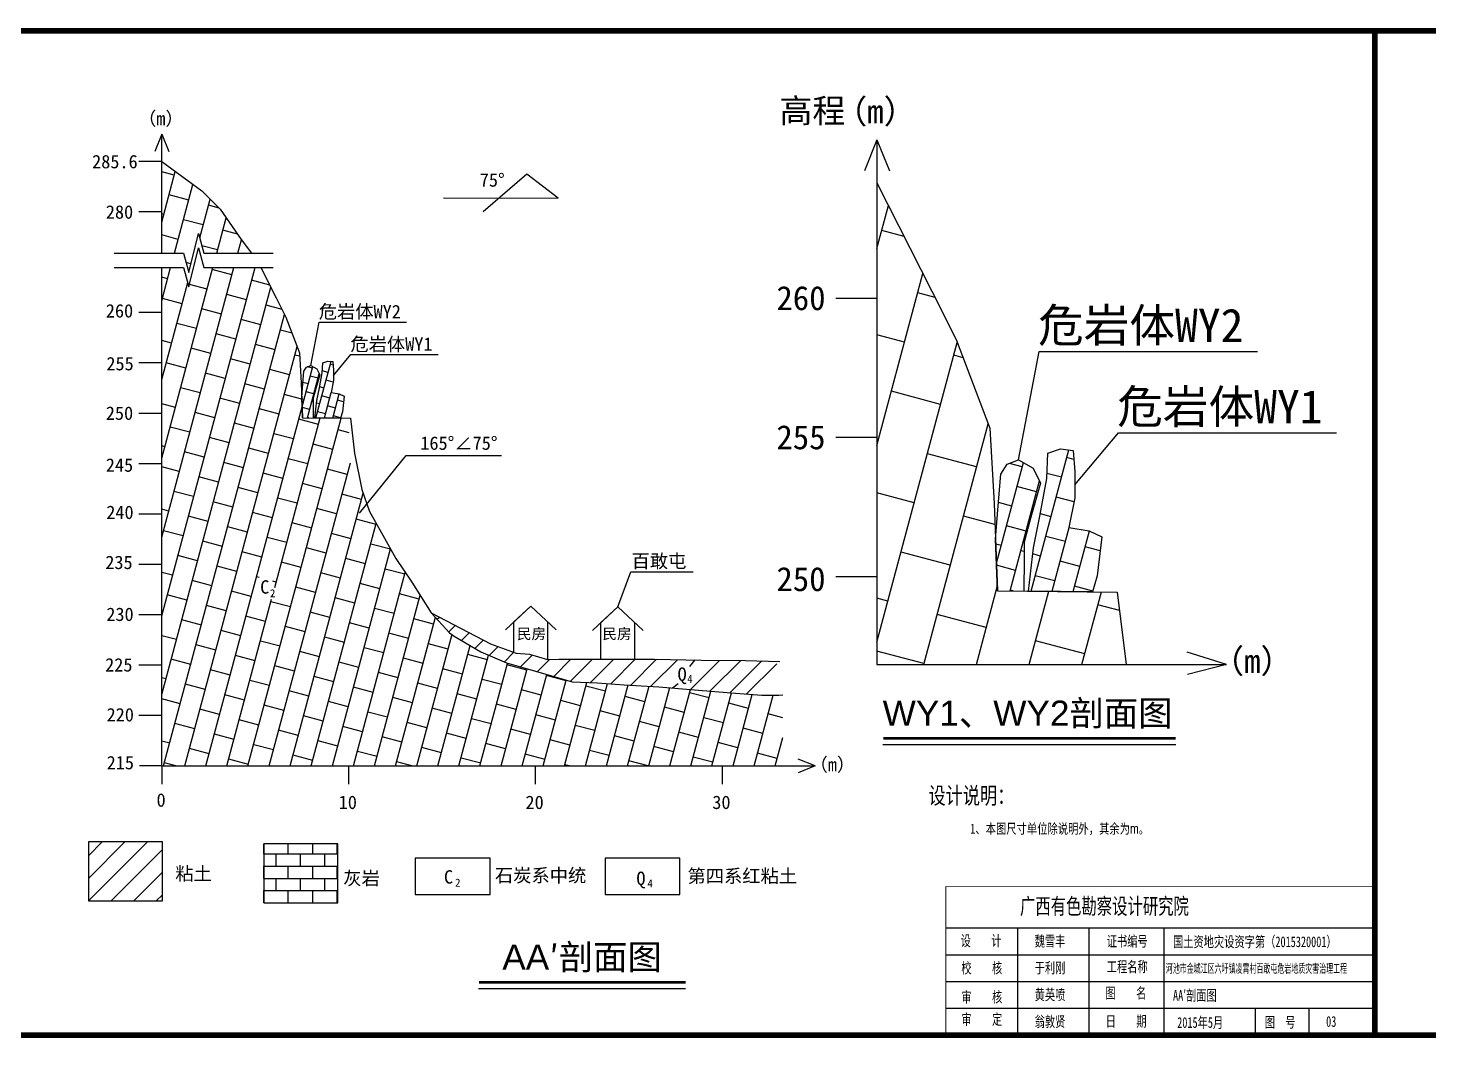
# Model space of a CAD drawing. Header units: millimetres. Extents: x 14677 to 18404, y 11255 to 11716.
# Drawn here: x 15932.9 to 16350, y 11255.1 to 11555.8 of the extents above; entities that cross this region are included whole.
import ezdxf
from ezdxf.enums import TextEntityAlignment as Align

# ---------------------------------------------------------------- set-up
doc = ezdxf.new("R2010")
doc.units = ezdxf.units.MM
for name, color, linetype in [('GiCAD_BoSu', 7, 'Continuous'), ('GICAD_POUMIAN', 7, 'Continuous'), ('GICAD_WXP', 4, 'Continuous'), ('岩性', 7, 'Continuous'), ('放线基准点', 7, 'Continuous'), ('民房', 7, 'Continuous')]:
    doc.layers.add(name, color=color, linetype=linetype)
doc.styles.add('BG_ST', font='SIMSUN.TTF', dxfattribs={"width": 0.75})
doc.styles.get("Standard").update_dxf_attribs({"font": 'SIMSUN.TTF'})
doc.styles.add('宋', font='SIMSUN.TTF')
pattern_1 = [(75, (0, 0), (-2.34353697, 0.62794884), []), (165, (0, 0), (-2.9714858, -1.71558813), [2.426208, -2.426208])]
pattern_2 = [(75, (-23814.9824, -17211.202), (-5.8588424, 1.5698721), []), (165, (-23814.9824, -17211.202), (-7.4287145, -4.2889703), [6.06552, -6.06552])]

msp = doc.modelspace()

# ---------------------------------------------------------------- hatches: boundary and pattern name
h = msp.add_hatch()
h.set_pattern_fill('AR-B816', color=256, scale=5, angle=75, style=0)
h.set_pattern_definition([(75, (0, 0), (-5.8588424, 1.5698721), []), (165, (0, 0), (-7.4287145, -4.2889703), [6.06552, -6.06552])])
h.paths.add_polyline_path([(15990.057, 11501.9), (15984.633, 11507.32), (15972.678, 11516.107), (15972.678, 11488.815), (15979.195, 11488.815), (15980.748, 11483.02), (15983.642, 11494.611), (15985.195, 11488.815), (15999.415, 11488.815), (15996.317, 11492.909)])
h.paths.add_polyline_path([(16042.424, 11397.843), (16038.502, 11404.859), (16034.579, 11411.874), (16032.308, 11418.476), (16027.972, 11428.38), (16028.859, 11439.642), (16016.93, 11439.781), (16014.586, 11439.794), (16014.202, 11450.168), (16013.695, 11459.166), (16009.743, 11469.588), (16006.785, 11475.478), (16002.179, 11484.565), (15992.54, 11484.565), (15985.195, 11484.565), (15983.484, 11489.729), (15980.748, 11478.77), (15979.195, 11484.565), (15972.678, 11484.474), (15972.678, 11360.308), (15972.678, 11336.107), (16157.632, 11336.107), (16157.632, 11357.281), (16156.441, 11357.172), (16151.314, 11357.172), (16142.272, 11357.931), (16131.327, 11358.811), (16120.719, 11359.717), (16110.348, 11360.313), (16102.309, 11360.905), (16094.926, 11361.131), (16082.489, 11364.753), (16075.659, 11366.62), (16067.881, 11369.964), (16061.933, 11373.455), (16061.397, 11373.77), (16058.143, 11376.03), (16052.954, 11381.75), (16047.173, 11390.828)])
h.paths.add_polyline_path([(16004.325, 11385.76), (16007.176, 11385.76), (16007.176, 11389.209), (16004.325, 11389.209)], flags=16)
h.paths.add_polyline_path([(16001.028, 11386.445), (16005.801, 11386.445), (16005.801, 11392.26), (16001.028, 11392.26)], flags=16)
h = msp.add_hatch()
h.set_pattern_fill('AR-B816', color=256, scale=12.5, angle=75, style=0)
h.set_pattern_definition([(75, (-24869.223, -16232.222), (-14.647106, 3.9246802), []), (165, (-24869.223, -16232.222), (-18.5717863, -10.722426), [15.1638, -15.1638])])
h.paths.add_polyline_path([(16185.634, 11366.295), (16259.787, 11366.295), (16257.166, 11387.903), (16221.483, 11388.284), (16220.522, 11414.217), (16219.254, 11436.712), (16209.194, 11463.13), (16201.981, 11477.494), (16185.634, 11509.74)])
h = msp.add_hatch()
h.set_pattern_fill('AR-B816', color=256, scale=2, angle=75, style=0)
h.set_pattern_definition(pattern_1)
h.paths.add_polyline_path([(16019.742, 11452.6), (16018.866, 11454.392), (16017.113, 11455.387), (16015.759, 11454.869), (16015.002, 11453.675), (16014.684, 11449.893), (16014.365, 11445.952), (16014.586, 11439.794), (16017.728, 11439.761), (16017.77, 11443.682), (16017.791, 11445.594), (16018.587, 11448.54)])
h = msp.add_hatch()
h.set_pattern_fill('AR-B816', color=256, scale=2, angle=75, style=0)
h.set_pattern_definition(pattern_1)
h.paths.add_polyline_path([(16027.038, 11446.228), (16025.519, 11446.943), (16023.115, 11447.311), (16023.817, 11450.87), (16023.82, 11453.957), (16023.597, 11456.503), (16022.122, 11456.682), (16020.602, 11456.19), (16020.468, 11453.152), (16019.663, 11448.685), (16018.903, 11444.888), (16018.277, 11439.755), (16025.921, 11439.673), (16026.457, 11441.583)])
h = msp.add_hatch()
h.set_pattern_fill('AR-B816', color=256, scale=5, angle=75, style=0)
h.set_pattern_definition(pattern_2)
h.paths.add_polyline_path([(16232.276, 11401.019), (16230.709, 11388.185), (16249.82, 11387.981), (16251.16, 11392.754), (16252.613, 11404.369), (16248.814, 11406.156), (16242.804, 11407.076), (16244.559, 11415.973), (16244.568, 11423.689), (16244.009, 11430.055), (16240.321, 11430.502), (16236.522, 11429.273), (16236.187, 11421.679), (16234.175, 11410.511)])
h = msp.add_hatch()
h.set_pattern_fill('AR-B816', color=256, scale=5, angle=75, style=0)
h.set_pattern_definition(pattern_2)
h.paths.add_polyline_path([(16231.486, 11410.147), (16234.373, 11420.298), (16232.183, 11424.777), (16227.801, 11427.265), (16224.415, 11425.971), (16222.523, 11422.986), (16221.727, 11413.531), (16220.93, 11403.678), (16221.483, 11388.284), (16229.338, 11388.2), (16229.443, 11398.003), (16229.494, 11402.783)])
at = {"layer": '放线基准点'}
h = msp.add_hatch(dxfattribs=at)
h.set_pattern_fill('ANSI31', color=0, scale=3, style=0)
h.set_pattern_definition([(45, (15950.8707, 11295.911), (-3.3676, 3.3676), [])])
h.paths.add_polyline_path([(15950.871, 11313.477), (15950.871, 11295.911), (15972.942, 11295.911), (15972.942, 11313.477)])
h = msp.add_hatch(dxfattribs=at)
h.set_pattern_fill('AR-B816', color=0, scale=3, style=0)
h.set_pattern_definition([(0, (16003.0773, 11295.3393), (0, 3.6393), []), (90, (16003.0773, 11295.3393), (-3.6393, 3.6393), [3.6393, -3.6393])])
h.paths.add_polyline_path([(16003.077, 11312.905), (16003.077, 11295.339), (16025.149, 11295.339), (16025.149, 11312.905)])

# ---------------------------------------------------------------- linework, layer by layer
for p, q in [((16187.377, 11342.506), (16274.606, 11342.506)), ((16067.038, 11269.878), (16128.638, 11269.878))]:
    msp.add_line(p, q)
at = {"color": 7}
for p, q in [((16206.17, 11287.891), (16333.866, 11287.891)), ((16206.17, 11279.91), (16333.866, 11279.91)), ((16206.17, 11271.929), (16333.866, 11271.929)), ((16206.17, 11271.929), (16248.735, 11271.929)), ((16206.17, 11263.948), (16333.866, 11263.948)), ((16206.17, 11255.967), (16333.866, 11255.967))]:
    msp.add_line(p, q, dxfattribs=at)
for points in [[(16185.634, 11522.559), (16185.634, 11366.295)], [(15972.678, 11516.107), (15972.678, 11516.107), (15965.896, 11516.107)], [(15972.678, 11501.107), (15972.678, 11501.107), (15965.896, 11501.107)], [(15958.49, 11488.815), (15979.195, 11488.815), (15980.748, 11483.02), (15983.642, 11494.611), (15985.195, 11488.815), (16005.9, 11488.815)], [(15958.49, 11484.565), (15979.195, 11484.565), (15980.748, 11478.77), (15983.642, 11490.361), (15985.195, 11484.565), (16005.9, 11484.565)], [(16185.634, 11475.33), (16185.634, 11475.33), (16173.426, 11475.33)], [(15972.678, 11471.107), (15972.678, 11471.107), (15965.896, 11471.107)], [(15972.678, 11456.107), (15972.678, 11456.107), (15965.896, 11456.107)], [(16014.586, 11439.794), (16014.365, 11445.952), (16014.684, 11449.893), (16015.002, 11453.675), (16015.759, 11454.869), (16017.113, 11455.387), (16018.866, 11454.392), (16019.742, 11452.6), (16018.587, 11448.54), (16017.791, 11445.594), (16017.77, 11443.682), (16017.728, 11439.761)], [(16018.277, 11439.755), (16018.903, 11444.888), (16019.663, 11448.685), (16020.468, 11453.152), (16020.602, 11456.19), (16022.122, 11456.682), (16023.597, 11456.503), (16023.82, 11453.957), (16023.817, 11450.87), (16023.115, 11447.311), (16025.519, 11446.943), (16027.038, 11446.228), (16026.457, 11441.583), (16025.921, 11439.673), (16018.277, 11439.755)], [(15972.678, 11441.107), (15972.678, 11441.107), (15965.896, 11441.107)], [(16185.634, 11433.903), (16185.634, 11433.903), (16173.426, 11433.903)], [(16230.709, 11388.185), (16232.276, 11401.019), (16234.175, 11410.511), (16236.187, 11421.679), (16236.522, 11429.273), (16240.321, 11430.502), (16244.009, 11430.055), (16244.568, 11423.689), (16244.559, 11415.973), (16242.804, 11407.076), (16248.814, 11406.156), (16252.613, 11404.369), (16251.16, 11392.754), (16249.82, 11387.981), (16230.709, 11388.185)], [(15972.678, 11426.107), (15972.678, 11426.107), (15965.896, 11426.107)], [(16221.483, 11388.284), (16220.93, 11403.678), (16221.727, 11413.531), (16222.523, 11422.986), (16224.415, 11425.971), (16227.801, 11427.265), (16232.183, 11424.777), (16234.373, 11420.298), (16231.486, 11410.147), (16229.494, 11402.783), (16229.443, 11398.003), (16229.338, 11388.2)], [(15972.678, 11411.107), (15972.678, 11411.107), (15965.896, 11411.107)], [(15972.678, 11396.107), (15972.678, 11396.107), (15965.896, 11396.107)], [(16185.634, 11392.476), (16185.634, 11392.476), (16173.426, 11392.476)], [(15972.678, 11381.107), (15972.678, 11381.107), (15965.896, 11381.107)], [(16289.687, 11366.295), (16278.011, 11370)], [(15972.678, 11366.107), (15972.678, 11366.107), (15965.896, 11366.107)], [(16185.634, 11366.295), (16289.687, 11366.295)], [(16289.687, 11366.295), (16278.1, 11363.388)], [(15972.678, 11351.107), (15972.678, 11351.107), (15965.896, 11351.107)]]:
    msp.add_lwpolyline(points)
at = {"lineweight": 30, "const_width": 0.8}
for points in [[(16187.512, 11344.343), (16274.522, 11344.343)], [(16067.135, 11271.716), (16128.638, 11271.716)]]:
    msp.add_lwpolyline(points, dxfattribs=at)
at = {"color": 7, "linetype": 'Continuous', "const_width": 0.297, "flags": 128}
msp.add_lwpolyline([(16206.17, 11300.233), (16206.17, 11255.967)], dxfattribs=at)
at = {"color": 7, "const_width": 0.213}
msp.add_lwpolyline([(16333.866, 11300.233), (16206.17, 11300.233)], dxfattribs=at)
at = {"layer": 'GiCAD_BoSu', "color": 7, "const_width": 1.703}
for points in [[(15919.917, 11554.99), (16333.866, 11554.99), (16333.866, 11255.967), (15919.917, 11255.967), (15919.917, 11554.99), (16333.866, 11554.99)], [(16333.866, 11554.99), (16747.816, 11554.99), (16747.816, 11255.967), (16333.866, 11255.967), (16333.866, 11554.99), (16747.816, 11554.99)]]:
    msp.add_lwpolyline(points, dxfattribs=at)
at = {"layer": 'GICAD_POUMIAN', "color": 7}
for p, q in [((16227.453, 11287.891), (16227.453, 11271.929)), ((16248.735, 11287.891), (16248.735, 11271.929)), ((16271.047, 11287.891), (16271.047, 11263.948)), ((16227.453, 11271.929), (16227.453, 11255.967)), ((16248.735, 11271.929), (16248.735, 11263.948)), ((16248.735, 11263.948), (16248.735, 11255.967)), ((16271.047, 11263.948), (16271.047, 11255.967)), ((16298.218, 11263.948), (16298.218, 11255.967)), ((16314.18, 11263.948), (16314.18, 11255.967))]:
    msp.add_line(p, q, dxfattribs=at)
at = {"layer": '岩性'}
msp.add_lwpolyline([(16031.539, 11411.361), (16045.468, 11428.54), (16073.831, 11428.54)], dxfattribs=at)
at = {"layer": '放线基准点', "color": 0}
for p, q in [((16054.722, 11379.801), (16055.387, 11380.465)), ((16058.143, 11376.03), (16060.093, 11377.98)), ((16061.933, 11373.455), (16064.258, 11375.781)), ((16065.943, 11371.102), (16068.423, 11373.582)), ((16070.192, 11368.987), (16072.849, 11371.644)), ((16074.633, 11367.064), (16077.55, 11369.981)), ((16079.525, 11365.592), (16083.093, 11369.159)), ((16084.472, 11364.175), (16088.114, 11367.817)), ((16089.401, 11362.74), (16094.539, 11367.878)), ((16094.271, 11361.246), (16100.908, 11367.883)), ((16100.354, 11360.965), (16107.261, 11367.872)), ((16106.359, 11360.607), (16113.631, 11367.878)), ((16112.317, 11360.2), (16119.995, 11367.878)), ((16118.335, 11359.854), (16126.225, 11367.744)), ((16130.122, 11358.914), (16138.756, 11367.548)), ((16136.007, 11358.435), (16145.079, 11367.506)), ((16141.898, 11357.961), (16151.309, 11367.372)), ((16146.793, 11357.552), (16155.783, 11366.542))]:
    msp.add_line(p, q, dxfattribs=at)
for points in [[(15972.678, 11524.196), (15970.606, 11519.08)], [(15972.678, 11524.196), (15974.751, 11519.08)], [(15972.678, 11488.815), (15972.678, 11524.196)], [(15972.678, 11488.815), (15972.678, 11524.196)], [(16185.634, 11522.559), (16181.904, 11513.35)], [(16185.634, 11522.559), (16189.364, 11513.35)], [(15972.678, 11516.107), (15984.633, 11507.32), (15990.057, 11501.9), (15996.317, 11492.909), (15999.415, 11488.815)], [(16056.543, 11505.295), (16090.747, 11505.207), (16081.354, 11512.334), (16068.389, 11501.135)], [(16185.634, 11509.74), (16201.981, 11477.494), (16209.194, 11463.13), (16219.254, 11436.712), (16220.522, 11414.217), (16221.483, 11388.284), (16257.166, 11387.903), (16259.787, 11366.295)], [(15972.678, 11336.107), (15972.678, 11484.565)], [(15972.678, 11360.308), (15972.678, 11484.565)], [(16002.179, 11484.565), (16006.785, 11475.478), (16009.67, 11469.733), (16013.695, 11459.166), (16014.202, 11450.168), (16014.586, 11439.794), (16028.859, 11439.642), (16030.117, 11429.276), (16032.308, 11418.476), (16034.579, 11411.874), (16038.502, 11404.859), (16042.424, 11397.843), (16047.173, 11390.828), (16052.954, 11381.75), (16058.375, 11375.774), (16059.764, 11374.728)], [(16017.113, 11455.387), (16019.58, 11468.285), (16045.549, 11468.285)], [(16023.818, 11452.413), (16029.007, 11458.596), (16054.976, 11458.596)], [(16227.801, 11427.265), (16233.968, 11459.511), (16298.89, 11459.511)], [(15972.654, 11453.855), (15972.678, 11453.855)], [(16244.564, 11419.831), (16257.535, 11435.287), (16322.457, 11435.287)], [(16108.453, 11383.542), (16112.383, 11393.923), (16130.91, 11393.923)], [(16052.954, 11381.75), (16070.559, 11372.454), (16078.236, 11369.738), (16082.137, 11369.367), (16087.55, 11367.801), (16091.021, 11367.899), (16108.164, 11367.871), (16119.391, 11367.898), (16133.372, 11367.583), (16146.447, 11367.498), (16156.68, 11367.233)], [(16059.764, 11374.728), (16067.726, 11370.055), (16075.308, 11366.772), (16081.626, 11365.004), (16094.926, 11361.131), (16102.309, 11360.905), (16110.348, 11360.313), (16120.719, 11359.717), (16131.327, 11358.811), (16142.272, 11357.931), (16151.314, 11357.172), (16156.441, 11357.172), (16157.632, 11357.281), (16157.632, 11357.281)], [(16131.42, 11367.677), (16129.811, 11365.732)], [(16124.793, 11359.357), (16126.462, 11360.632)], [(16167.281, 11336.107), (16162.165, 11338.179)], [(15972.678, 11336.107), (15966.044, 11336.107)], [(15972.678, 11336.107), (16167.281, 11336.107)], [(15972.678, 11336.107), (15972.678, 11330.703)], [(16028.298, 11336.107), (16028.298, 11330.703)], [(16083.918, 11336.107), (16083.918, 11330.703)], [(16139.538, 11336.107), (16139.538, 11330.703)], [(16167.281, 11336.107), (16162.165, 11334.034)], [(15950.871, 11313.477), (15950.871, 11295.911), (15972.942, 11295.911), (15972.942, 11313.477), (15950.871, 11313.477)], [(16003.077, 11312.905), (16003.077, 11295.339), (16025.149, 11295.339), (16025.149, 11312.905), (16003.077, 11312.905)], [(16048.178, 11308.615), (16048.178, 11297.83), (16070.463, 11297.83), (16070.463, 11308.615), (16048.178, 11308.615)], [(16104.685, 11308.652), (16104.685, 11297.867), (16126.97, 11297.867), (16126.97, 11308.652), (16104.685, 11308.652)]]:
    msp.add_lwpolyline(points, dxfattribs=at)
at = {"layer": '民房'}
for points in [[(16077.55, 11379.001), (16077.55, 11379.001), (16082.55, 11383.724), (16075.023, 11376.614)], [(16082.55, 11383.724), (16090.077, 11376.614)], [(16103.453, 11378.819), (16103.453, 11378.819), (16108.453, 11383.542), (16100.926, 11376.432)], [(16108.453, 11383.542), (16115.98, 11376.432)], [(16077.55, 11369.981), (16077.55, 11379.001)], [(16087.55, 11379.001), (16087.55, 11367.801)], [(16103.453, 11367.807), (16103.453, 11378.819)], [(16113.453, 11378.819), (16113.453, 11367.791)]]:
    msp.add_lwpolyline(points, dxfattribs=at)

# ---------------------------------------------------------------- texts
at = {"color": 0, "linetype": 'Continuous', "style": '宋'}
for s, height, p in [('高程', 7.1772, (16156.625, 11527.617)), ('（m）', 7.1772, (16172.943, 11527.421)), ('（m）', 3.9873, (15965.628, 11526.897)), ('285.6', 3.9873, (15951.958, 11514.07)), ('75°', 3.9873, (16067.378, 11508.595)), ('280', 3.9873, (15956.043, 11499.07)), ('260', 7.1772, (16155.691, 11471.841)), ('260', 3.9873, (15956.043, 11469.636)), ('危岩体WY2', 3.9873, (16019.435, 11469.411)), ('危岩体WY2', 9.9684, (16233.606, 11462.326)), ('危岩体WY1', 3.9873, (16028.862, 11459.722)), ('255', 3.9873, (15956.203, 11453.91)), ('危岩体WY1', 9.9684, (16257.173, 11438.102)), ('250', 3.9873, (15956.043, 11439.168)), ('255', 7.1772, (16155.691, 11430.414)), ('245', 3.9873, (15956.043, 11423.716)), ('240', 3.9873, (15956.171, 11409.646)), ('235', 3.9873, (15955.882, 11394.736)), ('百敢屯', 3.9873, (16112.57, 11395.126)), ('250', 7.1772, (16155.691, 11388.173)), ('C', 3.987, (16001.997, 11387.414)), ('2', 2.392, (16004.9, 11386.335)), ('230', 3.9873, (15956.184, 11379.281)), ('（m）', 7.1772, (16285.152, 11363.777)), ('225', 3.9873, (15955.839, 11364.229)), ('Q', 3.987, (16126.273, 11361.457)), ('4', 2.392, (16129.144, 11360.853)), ('220', 3.9873, (15956.271, 11349.381)), ('215', 3.9873, (15956.289, 11335.112)), ('（m）', 3.9873, (16165.574, 11334.543)), ('0', 3.987, (15971.139, 11323.984)), ('10', 3.9873, (16025.371, 11323.295)), ('20', 3.9873, (16080.991, 11323.295)), ('30', 3.9873, (16136.611, 11323.295)), ('粘土', 3.9873, (15976.715, 11302.089)), ('灰岩', 3.9873, (16026.735, 11300.68)), ('C', 3.987, (16056.719, 11301.09)), ('石炭系中统', 3.9873, (16071.895, 11301.541)), ('Q', 3.987, (16114.012, 11300.658)), ('第四系红粘土', 3.9873, (16129.236, 11301.351)), ('2', 2.392, (16060.015, 11300.168)), ('4', 2.392, (16117.298, 11299.957))]:
    msp.add_text(s, height=height, dxfattribs=at).set_placement(p)
for s, height, p in [('165°∠75°', 3.9873, (16061.173, 11432.241)), ('民房', 3.1899, (16082.783, 11375.47)), ('民房', 3.1899, (16108.232, 11375.47))]:
    msp.add_text(s, height=height, dxfattribs=at).set_placement(p, align=Align.MIDDLE_CENTER)
at = {"char_height": 2.5, "attachment_point": 5}
for s, insert in [('{\\fArial|b0|i0|c238|p32;\\H3x;WY1\\fSimSun|b0|i0|c134|p32;、\\fArial|b0|i0|c186|p32;WY2\\fSimSun|b0|i0|c134|p32;剖面\\fSimSun|b0|i0|c134|p54;图}', (16230.485, 11351.415)), ('{\\fArial|b0|i0|c0|p32;\\H3x;AA\\fSimSun|b0|i0|c134|p32;′剖面\\fSimSun|b0|i0|c134|p54;图}', (16097.834, 11278.787))]:
    msp.add_mtext(s, dxfattribs=dict(at, insert=insert))
at = {"attachment_point": 1, "style": 'BG_ST'}
for s, insert, char_height, width in [('{\\H0.6667x;设计说明：}', (16200.964, 11329.799), 7.5, 44.31), ('\\pi6;1、本图尺寸单位除说明外，其余为{\\fArial|b0|i0|c0|p32;m}。', (16207.403, 11318.938), 3, 96.70582)]:
    msp.add_mtext(s, dxfattribs=dict(at, insert=insert, char_height=char_height, width=width))
at = {"layer": 'GICAD_WXP', "color": 7, "style": '宋'}
for s, height, width, p in [('广西有色勘察设计研究院', 4.78862, 0.7, (16228.22, 11291.982)), ('设    计', 3.1924, 0.7, (16210.557, 11282.48)), ('魏雪丰', 3.1924, 0.7, (16232.585, 11282.355)), ('证书编号', 3.1924, 0.7, (16254.056, 11282.327)), ('国土资地灾设资字第（2015320001）', 3.19241, 0.7, (16273.782, 11282.176)), ('校    核', 3.1924, 0.7, (16210.764, 11274.361)), ('于利刚', 3.1924, 0.7, (16232.585, 11274.374)), ('工程名称', 3.1924, 0.7, (16254.056, 11274.742)), ('河池市金城江区六圩镇凌霄村百敢屯危岩地质灾害治理工程', 2.60143, 0.57, (16271.64, 11274.512)), ('图    名', 3.1924, 0.7, (16253.657, 11266.903)), ('审    核', 3.1924, 0.7, (16210.764, 11265.708)), ('黄英喷', 3.1924, 0.7, (16232.585, 11266.393)), ('AA′剖面图 ', 3.1924, 0.7, (16273.782, 11266.214)), ('审    定', 3.1924, 0.7, (16210.764, 11259.064)), ('翁敦贤', 3.1924, 0.7, (16232.585, 11258.412)), ('日    期', 3.1924, 0.7, (16253.738, 11258.506)), ('2015年5月', 3.1924, 0.7, (16275.031, 11258.124)), ('图  号', 3.1924, 0.7, (16301.116, 11258.216)), ('03', 3.1924, 0.7, (16319.37, 11258.433))]:
    msp.add_text(s, height=height, dxfattribs=dict(at, width=width)).set_placement(p)

doc.saveas('drawing.dxf')
